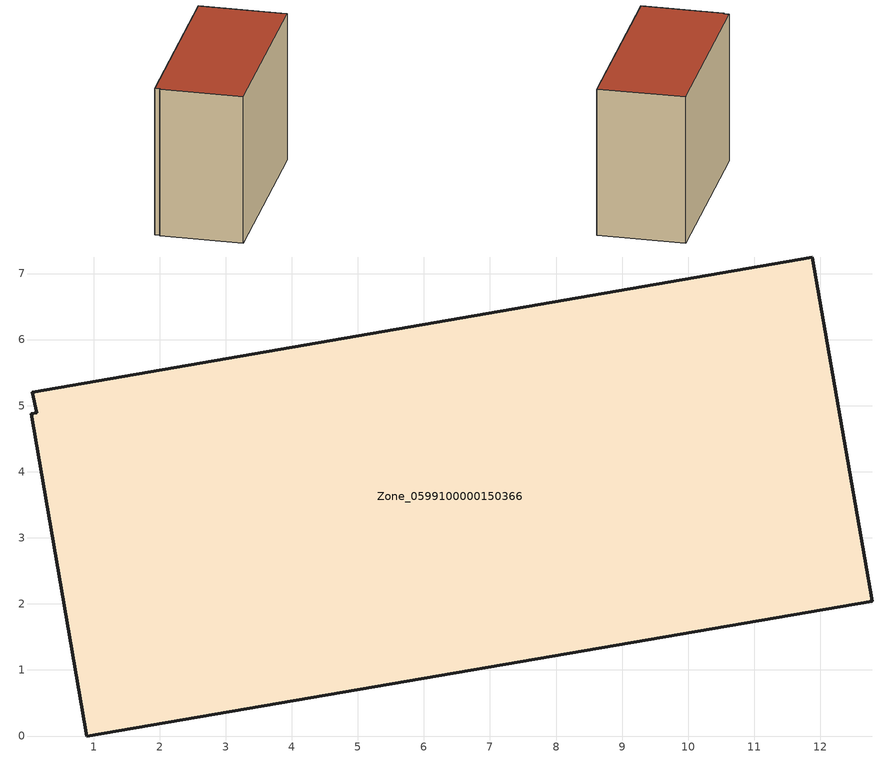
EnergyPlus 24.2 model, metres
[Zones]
Zone_0599100000150366
 floor ground (C_G): 0.08,5.2 11.88,7.25 12.79,2.04 0.9,0 0.05,4.88 0.14,4.89 z0
 wall outside (C_F): 12.79,2.04 11.88,7.25 0.08,5.2 0.14,4.89 0.05,4.88 0.9,0 12.79,2.04 z0:9.32
 roof outside (C_R): 11.88,7.25 0.08,5.2 0.14,4.89 0.05,4.88 0.9,0 12.79,2.04 z9.32
[BUILDING]
Pand.0599100000150366: North Axis=0; Terrain=City; Loads Convergence Tolerance Value=0.04; Temperature Convergence Tolerance Value=0.4; Solar Distribution=FullExterior; Maximum Number of Warmup Days=25; Minimum Number of Warmup Days=1
[Site:Location]
Rotterdam.The.Hague.AP_ZH_NLD Design_Conditions: Latitude=51.96; Longitude=4.45; Time Zone=1; Elevation=-4.5
[SITE:GROUNDTEMPERATURE:BUILDINGSURFACE]
18, 18, 18, 18, 18, 18, 18, 18, 18, 18, 18, 18
[MATERIAL] Thermal Absorptance=0.9; Solar Absorptance=0.7; Visible Absorptance=0.7
Name | Roughness | Thickness | Conductivity | Density | Specific Heat
G.TI.1946 | MediumSmooth | 0.15 | 1 | 540 | 1210
F.TI.1946 | Rough | 0.3 | 0.857143 | 1920 | 840
R.TI.1946 | MediumRough | 0.2 | 0.1 | 1500 | 1000
[CONSTRUCTION]
C_G: G.TI.1946
C_F: F.TI.1946
C_R: R.TI.1946
[ZONE]
Zone_0599100000150366: Type=1; Multiplier=1; Ceiling Height=Autocalculate; Volume=Autocalculate; Floor Area=autocalculate; Part of Total Floor Area=Yes
[ZONEINFILTRATION:DESIGNFLOWRATE]
Infil_Zone_0599100000150366: Zone or ZoneList or Space or SpaceList=Zone_0599100000150366; Schedule=AlwaysOn; Design Flow Rate Calculation Method=Flow/Area; Flow Rate per Floor Area=0.003; Constant Term Coefficient=1; Temperature Term Coefficient=0; Velocity Term Coefficient=0; Velocity Squared Term Coefficient=0
[HVACTEMPLATE:ZONE:IDEALLOADSAIRSYSTEM]
Zone_0599100000150366: Maximum Heating Supply Air Temperature=50; Minimum Cooling Supply Air Temperature=13; Maximum Heating Supply Air Humidity Ratio=0.0156; Minimum Cooling Supply Air Humidity Ratio=0.0077; Heating Limit=NoLimit; Cooling Limit=NoLimit; Dehumidification Control Type=ConstantSensibleHeatRatio; Cooling Sensible Heat Ratio=0.7; Dehumidification Setpoint=60; Humidification Control Type=None; Humidification Setpoint=30; Outdoor Air Method=None; Outdoor Air Flow Rate per Person=0.00944; Outdoor Air Flow Rate per Zone Floor Area=0; Outdoor Air Flow Rate per Zone=0; Demand Controlled Ventilation Type=None; Outdoor Air Economizer Type=NoEconomizer; Heat Recovery Type=None; Sensible Heat Recovery Effectiveness=0.7; Latent Heat Recovery Effectiveness=0.65
[ZONECONTROL:THERMOSTAT]
ThermostatControl_Zone_0599100000150366: Zone or ZoneList=Zone_0599100000150366; Control Type Schedule=DualSetpointControlType; Control 1=Thermostat_Zone_0599100000150366; Temperature Difference Between Cutout And Setpoint=0
[THERMOSTATSETPOINT:DUALSETPOINT]
Thermostat_Zone_0599100000150366: Heating Setpoint Temperature Schedule=HeatingSetpoint_Zone_0599100000150366; Cooling Setpoint Temperature Schedule=CoolingSetpoint_Zone_0599100000150366
[SCHEDULE:COMPACT]
HeatingSetpoint_Zone_0599100000150366: Through: 12/31, For: AllDays, Until: 24:00, 21
CoolingSetpoint_Zone_0599100000150366: Through: 12/31, For: AllDays, Until: 24:00, 24
DualSetpointControlType: Through: 12/31, For: AllDays, Until: 24:00, 4
AlwaysOn: Through: 12/31, For: AllDays, Until: 24:00, 1
